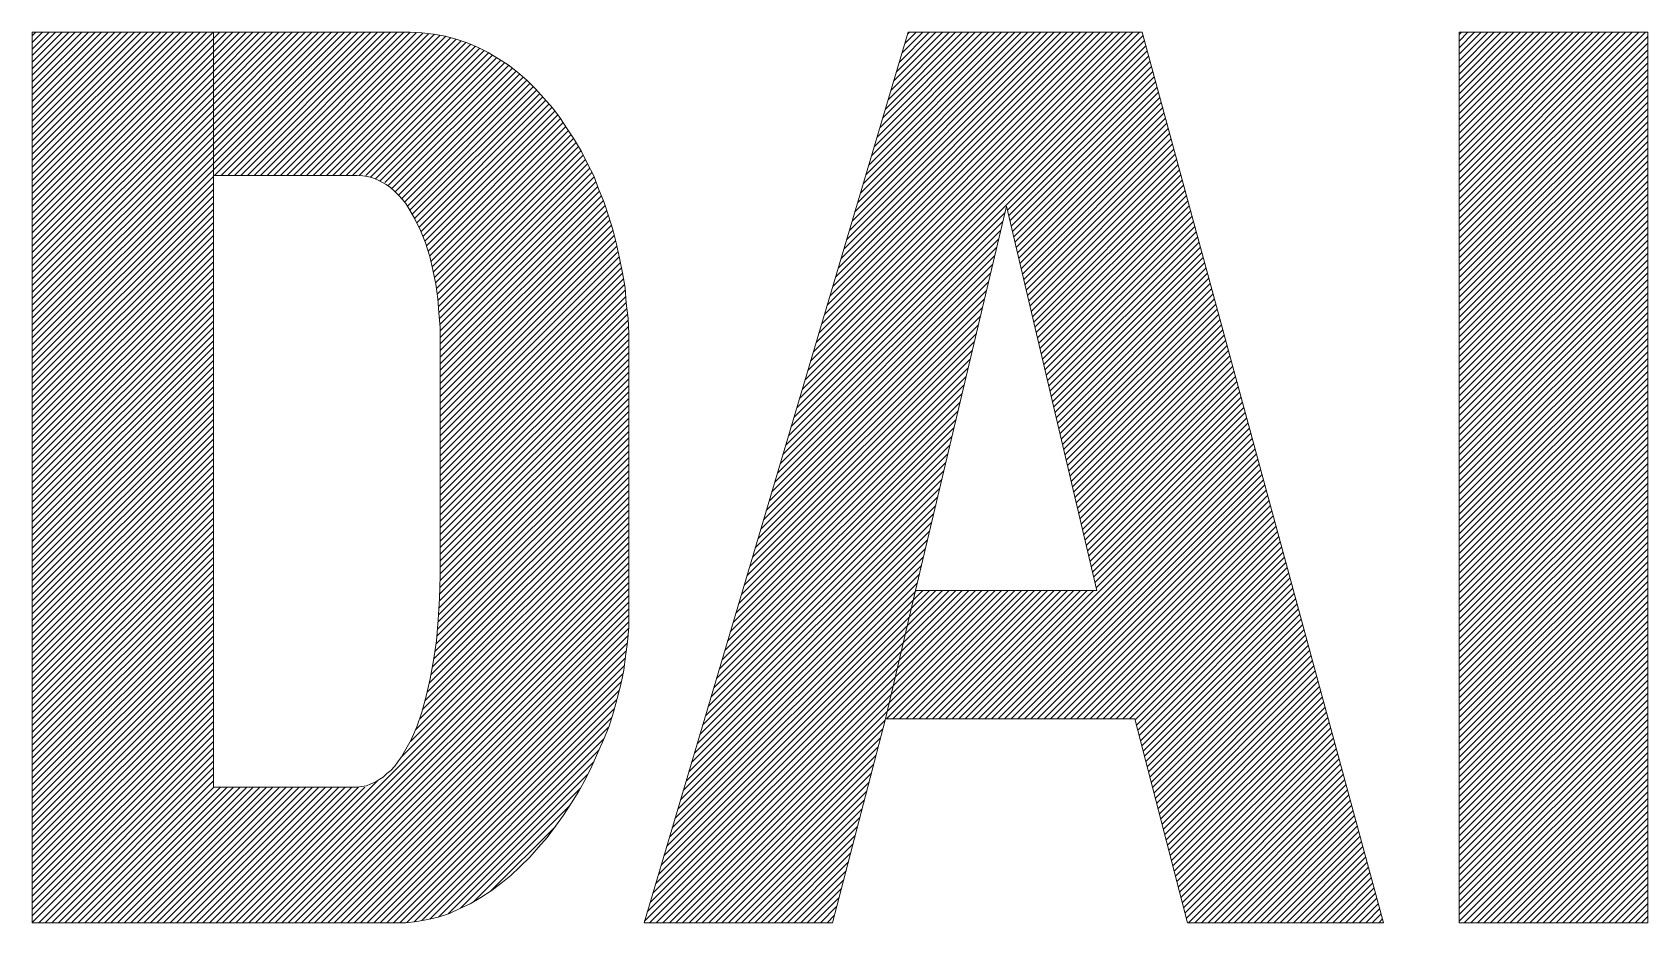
# Model space of a CAD drawing. Header units: millimetres. Extents: x 1063 to 1621, y 404 to 836.
# Drawn here: x 1494.366 to 1498.713, y 427.404 to 429.8 of the extents above; entities that cross this region are included whole.
import ezdxf

# ---------------------------------------------------------------- set-up
doc = ezdxf.new("R2010")
doc.units = ezdxf.units.MM

msp = doc.modelspace()

# ---------------------------------------------------------------- linework, layer by layer
at = {"color": 5, "lineweight": 0}
for p, q in [((1494.3665, 429.8005), (1494.3665, 427.4039)), ((1494.8541, 429.8005), (1494.3665, 429.8005)), ((1494.3665, 429.8005), (1494.3665, 429.8005)), ((1495.383, 429.8005), (1494.8541, 429.8005)), ((1494.8541, 429.8005), (1494.8541, 429.4154)), ((1494.8541, 429.4154), (1494.8541, 429.8005)), ((1495.4144, 429.7988), (1495.383, 429.8005)), ((1495.4458, 429.7955), (1495.4144, 429.7988)), ((1495.4772, 429.7905), (1495.4458, 429.7955)), ((1495.5069, 429.7823), (1495.4772, 429.7905)), ((1495.5367, 429.7724), (1495.5069, 429.7823)), ((1496.7234, 429.8005), (1496.0127, 427.4039)), ((1497.3531, 429.8005), (1496.7234, 429.8005)), ((1498.0027, 427.4039), (1497.3531, 429.8005)), ((1498.206, 429.8005), (1498.206, 427.4039)), ((1498.7134, 429.8005), (1498.206, 429.8005)), ((1498.206, 429.8005), (1498.206, 429.8005)), ((1498.7134, 427.4039), (1498.7134, 429.8005)), ((1495.5648, 429.7608), (1495.5367, 429.7724)), ((1495.5929, 429.7459), (1495.5648, 429.7608)), ((1495.621, 429.7294), (1495.5929, 429.7459)), ((1495.6474, 429.7129), (1495.621, 429.7294)), ((1495.6722, 429.693), (1495.6474, 429.7129)), ((1495.697, 429.6715), (1495.6722, 429.693)), ((1495.7201, 429.6484), (1495.697, 429.6715)), ((1495.7433, 429.6236), (1495.7201, 429.6484)), ((1495.7664, 429.5972), (1495.7433, 429.6236)), ((1495.7863, 429.5707), (1495.7664, 429.5972)), ((1495.8061, 429.541), (1495.7863, 429.5707)), ((1495.8259, 429.5112), (1495.8061, 429.541)), ((1495.8441, 429.4798), (1495.8259, 429.5112)), ((1495.8606, 429.4468), (1495.8441, 429.4798)), ((1495.8772, 429.4137), (1495.8606, 429.4468)), ((1494.8541, 429.4154), (1495.2408, 429.4154)), ((1494.8541, 427.7691), (1494.8541, 429.4154)), ((1495.2408, 429.4154), (1495.2557, 429.4137)), ((1495.2557, 429.4137), (1495.2689, 429.412)), ((1495.2689, 429.412), (1495.2821, 429.4087)), ((1495.2821, 429.4087), (1495.2954, 429.4038)), ((1495.2954, 429.4038), (1495.3069, 429.3972)), ((1495.3069, 429.3972), (1495.3185, 429.3906)), ((1495.3185, 429.3906), (1495.3301, 429.3823)), ((1495.8904, 429.379), (1495.8772, 429.4137)), ((1495.3301, 429.3823), (1495.3416, 429.3724)), ((1495.3416, 429.3724), (1495.3516, 429.3625)), ((1495.3516, 429.3625), (1495.3615, 429.3509)), ((1495.3615, 429.3509), (1495.3714, 429.3393)), ((1495.9053, 429.3426), (1495.8904, 429.379)), ((1495.3714, 429.3393), (1495.3797, 429.3261)), ((1495.3797, 429.3261), (1495.3962, 429.298)), ((1495.9168, 429.3063), (1495.9053, 429.3426)), ((1495.9284, 429.2699), (1495.9168, 429.3063)), ((1496.7432, 428.2981), (1496.9879, 429.3327)), ((1496.9879, 429.3327), (1497.2308, 428.2981)), ((1495.3962, 429.298), (1495.4111, 429.2666)), ((1495.4111, 429.2666), (1495.4243, 429.2335)), ((1495.9383, 429.2302), (1495.9284, 429.2699)), ((1495.4243, 429.2335), (1495.4359, 429.1972)), ((1495.9466, 429.1922), (1495.9383, 429.2302)), ((1495.4359, 429.1972), (1495.4441, 429.1608)), ((1495.9548, 429.1526), (1495.9466, 429.1922)), ((1495.4441, 429.1608), (1495.4524, 429.1228)), ((1495.9615, 429.1129), (1495.9548, 429.1526)), ((1495.4524, 429.1228), (1495.4573, 429.0831)), ((1495.9648, 429.0716), (1495.9615, 429.1129)), ((1495.4573, 429.0831), (1495.4606, 429.0451)), ((1495.4606, 429.0451), (1495.464, 429.0055)), ((1495.9697, 429.0302), (1495.9648, 429.0716)), ((1495.464, 429.0055), (1495.464, 428.9674)), ((1495.9714, 428.9889), (1495.9697, 429.0302)), ((1495.464, 428.9674), (1495.464, 428.3377)), ((1495.9714, 428.9476), (1495.9714, 428.9889)), ((1495.9714, 428.2369), (1495.9714, 428.9476)), ((1495.464, 428.3377), (1495.4623, 428.2766)), ((1495.4623, 428.2766), (1495.459, 428.2187)), ((1496.6622, 427.9526), (1496.7432, 428.2981)), ((1496.7432, 428.2981), (1496.6622, 427.9526)), ((1497.2308, 428.2981), (1496.7432, 428.2981)), ((1495.459, 428.2187), (1495.454, 428.1625)), ((1495.9714, 428.1989), (1495.9714, 428.2369)), ((1495.9681, 428.1592), (1495.9714, 428.1989)), ((1495.454, 428.1625), (1495.4458, 428.1096)), ((1495.9631, 428.1212), (1495.9681, 428.1592)), ((1495.4458, 428.1096), (1495.4375, 428.06)), ((1495.9581, 428.0832), (1495.9631, 428.1212)), ((1495.4375, 428.06), (1495.4259, 428.0138)), ((1495.94, 428.0072), (1495.9499, 428.0452)), ((1495.9499, 428.0452), (1495.9581, 428.0832)), ((1495.4259, 428.0138), (1495.4144, 427.9708)), ((1495.93, 427.9708), (1495.94, 428.0072)), ((1495.4144, 427.9708), (1495.4011, 427.9311)), ((1495.9185, 427.9328), (1495.93, 427.9708)), ((1495.4011, 427.9311), (1495.3863, 427.8964)), ((1495.9036, 427.8964), (1495.9185, 427.9328)), ((1496.5201, 427.4039), (1496.6622, 427.9526)), ((1496.6622, 427.9526), (1497.3333, 427.9526)), ((1497.3333, 427.9526), (1497.4754, 427.4039)), ((1495.3863, 427.8964), (1495.3681, 427.865)), ((1495.8887, 427.8617), (1495.9036, 427.8964)), ((1495.3416, 427.8253), (1495.3317, 427.8138)), ((1495.3499, 427.8369), (1495.3416, 427.8253)), ((1495.3598, 427.8501), (1495.3499, 427.8369)), ((1495.3681, 427.865), (1495.3598, 427.8501)), ((1495.8557, 427.7923), (1495.8722, 427.8253)), ((1495.8722, 427.8253), (1495.8887, 427.8617)), ((1495.2888, 427.7824), (1495.2772, 427.7774)), ((1495.3003, 427.789), (1495.2888, 427.7824)), ((1495.3102, 427.7956), (1495.3003, 427.789)), ((1495.3202, 427.8055), (1495.3102, 427.7956)), ((1495.3317, 427.8138), (1495.3202, 427.8055)), ((1495.8375, 427.7576), (1495.8557, 427.7923)), ((1495.2408, 427.7691), (1494.8541, 427.7691)), ((1495.2524, 427.7708), (1495.2408, 427.7691)), ((1495.2656, 427.7725), (1495.2524, 427.7708)), ((1495.2772, 427.7774), (1495.2656, 427.7725)), ((1495.8177, 427.7262), (1495.8375, 427.7576)), ((1495.7747, 427.6634), (1495.7962, 427.6931)), ((1495.7962, 427.6931), (1495.8177, 427.7262)), ((1495.7515, 427.6336), (1495.7747, 427.6634)), ((1495.7053, 427.5807), (1495.7284, 427.6072)), ((1495.7284, 427.6072), (1495.7515, 427.6336)), ((1495.6788, 427.5543), (1495.7053, 427.5807)), ((1495.6276, 427.5097), (1495.654, 427.5311)), ((1495.654, 427.5311), (1495.6788, 427.5543)), ((1495.573, 427.4716), (1495.6011, 427.4898)), ((1495.6011, 427.4898), (1495.6276, 427.5097)), ((1495.4887, 427.4287), (1495.5168, 427.4419)), ((1495.5168, 427.4419), (1495.5449, 427.4551)), ((1495.5449, 427.4551), (1495.573, 427.4716)), ((1494.3665, 427.4039), (1495.3416, 427.4039)), ((1495.3416, 427.4039), (1495.3714, 427.4039)), ((1495.3714, 427.4039), (1495.4011, 427.4072)), ((1495.4011, 427.4072), (1495.4309, 427.4121)), ((1495.4309, 427.4121), (1495.459, 427.4188)), ((1495.459, 427.4188), (1495.4887, 427.4287)), ((1496.0127, 427.4039), (1496.5201, 427.4039)), ((1496.0127, 427.4039), (1496.0127, 427.4039)), ((1497.4754, 427.4039), (1498.0027, 427.4039)), ((1498.206, 427.4039), (1498.7134, 427.4039))]:
    msp.add_line(p, q, dxfattribs=at)
at = {"color": 5}
for p, q in [((1494.3665, 429.7908), (1494.3761, 429.8005)), ((1494.3665, 429.7732), (1494.3938, 429.8005)), ((1494.3665, 429.7555), (1494.4115, 429.8005)), ((1494.3665, 429.7378), (1494.4291, 429.8005)), ((1494.3665, 429.7201), (1494.4468, 429.8005)), ((1494.3665, 429.7025), (1494.4645, 429.8005)), ((1494.3665, 429.6848), (1494.4822, 429.8005)), ((1494.3665, 429.6671), (1494.4998, 429.8005)), ((1494.3665, 429.6494), (1494.5175, 429.8005)), ((1494.3665, 429.6318), (1494.5352, 429.8005)), ((1494.3665, 429.6141), (1494.5529, 429.8005)), ((1494.3665, 429.5964), (1494.5706, 429.8005)), ((1494.3665, 429.5787), (1494.5882, 429.8005)), ((1494.3665, 429.561), (1494.6059, 429.8005)), ((1494.3665, 429.5434), (1494.6236, 429.8005)), ((1494.3665, 429.5257), (1494.6413, 429.8005)), ((1494.3665, 429.508), (1494.6589, 429.8005)), ((1494.3665, 429.4903), (1494.6766, 429.8005)), ((1494.3665, 429.4727), (1494.6943, 429.8005)), ((1494.3665, 429.455), (1494.712, 429.8005)), ((1494.3665, 429.4373), (1494.7296, 429.8005)), ((1494.3665, 429.4196), (1494.7473, 429.8005)), ((1494.3665, 429.4019), (1494.765, 429.8005)), ((1494.3665, 429.3843), (1494.7827, 429.8005)), ((1494.3665, 429.3666), (1494.8004, 429.8005)), ((1494.3665, 429.3489), (1494.818, 429.8005)), ((1494.3665, 429.3312), (1494.8357, 429.8005)), ((1494.3665, 429.3136), (1494.8534, 429.8005)), ((1494.3665, 429.2959), (1494.8541, 429.7835)), ((1494.8541, 429.7835), (1494.8711, 429.8005)), ((1494.8541, 429.7658), (1494.8887, 429.8005)), ((1494.8541, 429.7481), (1494.9064, 429.8005)), ((1494.8541, 429.7304), (1494.9241, 429.8005)), ((1494.8541, 429.7127), (1494.9418, 429.8005)), ((1494.8541, 429.6951), (1494.9595, 429.8005)), ((1494.8541, 429.6774), (1494.9771, 429.8005)), ((1494.8541, 429.6597), (1494.9948, 429.8005)), ((1494.8541, 429.642), (1495.0125, 429.8005)), ((1494.8541, 429.6244), (1495.0302, 429.8005)), ((1494.8541, 429.6067), (1495.0478, 429.8005)), ((1494.8541, 429.589), (1495.0655, 429.8005)), ((1494.8541, 429.5713), (1495.0832, 429.8005)), ((1494.8541, 429.5536), (1495.1009, 429.8005)), ((1494.8541, 429.536), (1495.1186, 429.8005)), ((1494.8541, 429.5183), (1495.1362, 429.8005)), ((1494.8541, 429.5006), (1495.1539, 429.8005)), ((1494.8541, 429.4829), (1495.1716, 429.8005)), ((1494.8541, 429.4653), (1495.1893, 429.8005)), ((1494.8541, 429.4476), (1495.2069, 429.8005)), ((1494.8541, 429.4299), (1495.2246, 429.8005)), ((1494.8572, 429.4154), (1495.2423, 429.8005)), ((1494.8749, 429.4154), (1495.26, 429.8005)), ((1494.8926, 429.4154), (1495.2777, 429.8005)), ((1494.9102, 429.4154), (1495.2953, 429.8005)), ((1494.9279, 429.4154), (1495.313, 429.8005)), ((1494.9456, 429.4154), (1495.3307, 429.8005)), ((1494.9633, 429.4154), (1495.3484, 429.8005)), ((1494.9809, 429.4154), (1495.366, 429.8005)), ((1494.9986, 429.4154), (1495.3837, 429.8004)), ((1495.0163, 429.4154), (1495.4005, 429.7995)), ((1495.034, 429.4154), (1495.4171, 429.7985)), ((1495.0516, 429.4154), (1495.4331, 429.7968)), ((1495.0693, 429.4154), (1495.449, 429.795)), ((1495.087, 429.4154), (1495.4642, 429.7926)), ((1495.1047, 429.4154), (1495.4793, 429.79)), ((1495.1224, 429.4154), (1495.4931, 429.7861)), ((1495.14, 429.4154), (1495.507, 429.7823)), ((1496.4535, 428.8903), (1497.3554, 429.7922)), ((1496.461, 428.9155), (1497.3459, 429.8005)), ((1496.4684, 428.9406), (1497.3283, 429.8005)), ((1496.4759, 428.9657), (1497.3106, 429.8005)), ((1496.4833, 428.9909), (1497.2929, 429.8005)), ((1496.4908, 429.016), (1497.2752, 429.8005)), ((1496.4982, 429.0411), (1497.2576, 429.8005)), ((1496.5057, 429.0663), (1497.2399, 429.8005)), ((1496.5131, 429.0914), (1497.2222, 429.8005)), ((1496.5206, 429.1165), (1497.2045, 429.8005)), ((1496.528, 429.1416), (1497.1868, 429.8005)), ((1496.5355, 429.1668), (1497.1692, 429.8005)), ((1496.5429, 429.1919), (1497.1515, 429.8005)), ((1496.5504, 429.217), (1497.1338, 429.8005)), ((1496.5578, 429.2422), (1497.1161, 429.8005)), ((1496.5653, 429.2673), (1497.0985, 429.8005)), ((1496.5727, 429.2924), (1497.0808, 429.8005)), ((1496.5802, 429.3176), (1497.0631, 429.8005)), ((1496.5876, 429.3427), (1497.0454, 429.8005)), ((1496.5951, 429.3678), (1497.0277, 429.8005)), ((1496.6026, 429.3929), (1497.0101, 429.8005)), ((1496.61, 429.4181), (1496.9924, 429.8005)), ((1496.6175, 429.4432), (1496.9747, 429.8005)), ((1496.6249, 429.4683), (1496.957, 429.8005)), ((1496.6324, 429.4935), (1496.9394, 429.8005)), ((1496.6398, 429.5186), (1496.9217, 429.8005)), ((1496.6473, 429.5437), (1496.904, 429.8005)), ((1496.6547, 429.5689), (1496.8863, 429.8005)), ((1496.6622, 429.594), (1496.8686, 429.8005)), ((1496.6696, 429.6191), (1496.851, 429.8005)), ((1496.6771, 429.6442), (1496.8333, 429.8005)), ((1496.6845, 429.6694), (1496.8156, 429.8005)), ((1496.692, 429.6945), (1496.7979, 429.8005)), ((1496.6994, 429.7196), (1496.7803, 429.8005)), ((1496.7069, 429.7448), (1496.7626, 429.8005)), ((1496.7143, 429.7699), (1496.7449, 429.8005)), ((1496.7218, 429.795), (1496.7272, 429.8005)), ((1498.206, 429.7943), (1498.2122, 429.8005)), ((1498.206, 429.7766), (1498.2298, 429.8005)), ((1498.206, 429.7589), (1498.2475, 429.8005)), ((1498.206, 429.7413), (1498.2652, 429.8005)), ((1498.206, 429.7236), (1498.2829, 429.8005)), ((1498.206, 429.7059), (1498.3005, 429.8005)), ((1498.206, 429.6882), (1498.3182, 429.8005)), ((1498.206, 429.6705), (1498.3359, 429.8005)), ((1498.206, 429.6529), (1498.3536, 429.8005)), ((1498.206, 429.6352), (1498.3712, 429.8005)), ((1498.206, 429.6175), (1498.3889, 429.8005)), ((1498.206, 429.5998), (1498.4066, 429.8005)), ((1498.206, 429.5822), (1498.4243, 429.8005)), ((1498.206, 429.5645), (1498.442, 429.8005)), ((1498.206, 429.5468), (1498.4596, 429.8005)), ((1498.206, 429.5291), (1498.4773, 429.8005)), ((1498.206, 429.5114), (1498.495, 429.8005)), ((1498.206, 429.4938), (1498.5127, 429.8005)), ((1498.206, 429.4761), (1498.5303, 429.8005)), ((1498.206, 429.4584), (1498.548, 429.8005)), ((1498.206, 429.4407), (1498.5657, 429.8005)), ((1498.206, 429.4231), (1498.5834, 429.8005)), ((1498.206, 429.4054), (1498.6011, 429.8005)), ((1498.206, 429.3877), (1498.6187, 429.8005)), ((1498.206, 429.37), (1498.6364, 429.8005)), ((1498.206, 429.3523), (1498.6541, 429.8005)), ((1498.206, 429.3347), (1498.6718, 429.8005)), ((1498.206, 429.317), (1498.6894, 429.8005)), ((1498.206, 429.2993), (1498.7071, 429.8005)), ((1498.206, 429.2816), (1498.7134, 429.7891)), ((1494.3665, 429.2782), (1494.8541, 429.7658)), ((1494.3665, 429.2605), (1494.8541, 429.7481)), ((1495.1577, 429.4154), (1495.5202, 429.7779)), ((1495.1754, 429.4154), (1495.5335, 429.7734)), ((1495.1931, 429.4154), (1495.5462, 429.7685)), ((1495.2107, 429.4154), (1495.5587, 429.7633)), ((1495.2284, 429.4154), (1495.5707, 429.7576)), ((1495.2461, 429.4154), (1495.5823, 429.7515)), ((1495.2638, 429.4154), (1495.5938, 429.7454)), ((1495.2768, 429.4107), (1495.6049, 429.7388)), ((1496.4237, 428.7898), (1497.3704, 429.7366)), ((1496.4311, 428.815), (1497.3667, 429.7505)), ((1496.4386, 428.8401), (1497.3629, 429.7644)), ((1496.4461, 428.8652), (1497.3591, 429.7783)), ((1498.206, 429.264), (1498.7134, 429.7714)), ((1498.206, 429.2463), (1498.7134, 429.7537)), ((1498.206, 429.2286), (1498.7134, 429.736)), ((1494.3665, 429.2428), (1494.8541, 429.7304)), ((1494.3665, 429.2252), (1494.8541, 429.7127)), ((1494.3665, 429.2075), (1494.8541, 429.6951)), ((1495.2897, 429.4059), (1495.6161, 429.7323)), ((1495.3026, 429.4011), (1495.6271, 429.7256)), ((1495.3154, 429.3963), (1495.6379, 429.7188)), ((1495.3254, 429.3886), (1495.6487, 429.7119)), ((1495.3343, 429.3798), (1495.6585, 429.704)), ((1495.3431, 429.3709), (1495.6683, 429.6961)), ((1496.4162, 428.7647), (1497.3742, 429.7227)), ((1496.9905, 429.3213), (1497.378, 429.7088)), ((1496.9939, 429.307), (1497.3817, 429.6948)), ((1498.206, 429.2109), (1498.7134, 429.7183)), ((1498.206, 429.1932), (1498.7134, 429.7007)), ((1494.3665, 429.1898), (1494.8541, 429.6774)), ((1494.3665, 429.1721), (1494.8541, 429.6597)), ((1495.3519, 429.3621), (1495.6779, 429.6881)), ((1495.3608, 429.3533), (1495.6874, 429.6799)), ((1495.3692, 429.344), (1495.6969, 429.6717)), ((1495.3757, 429.3328), (1495.7057, 429.6628)), ((1495.3823, 429.3217), (1495.7146, 429.654)), ((1496.9973, 429.2927), (1497.3855, 429.6809)), ((1497.0006, 429.2784), (1497.3893, 429.667)), ((1497.004, 429.264), (1497.3931, 429.6531)), ((1498.206, 429.1756), (1498.7134, 429.683)), ((1498.206, 429.1579), (1498.7134, 429.6653)), ((1494.3665, 429.1545), (1494.8541, 429.642)), ((1494.3665, 429.1368), (1494.8541, 429.6244)), ((1494.3665, 429.1191), (1494.8541, 429.6067)), ((1495.3888, 429.3106), (1495.7233, 429.645)), ((1495.3953, 429.2994), (1495.7318, 429.6359)), ((1495.4019, 429.2883), (1495.7403, 429.6268)), ((1495.4073, 429.276), (1495.7487, 429.6174)), ((1495.4123, 429.2634), (1495.7569, 429.608)), ((1497.0073, 429.2497), (1497.3968, 429.6392)), ((1497.0107, 429.2354), (1497.4006, 429.6253)), ((1497.0141, 429.2211), (1497.4044, 429.6114)), ((1498.206, 429.1402), (1498.7134, 429.6476)), ((1498.206, 429.1225), (1498.7134, 429.63)), ((1498.206, 429.1049), (1498.7134, 429.6123)), ((1494.3665, 429.1014), (1494.8541, 429.589)), ((1494.3665, 429.0837), (1494.8541, 429.5713)), ((1495.4174, 429.2508), (1495.7652, 429.5986)), ((1495.4224, 429.2381), (1495.7729, 429.5886)), ((1495.4275, 429.2255), (1495.7804, 429.5785)), ((1495.4323, 429.2127), (1495.7879, 429.5682)), ((1497.0174, 429.2068), (1497.4081, 429.5975)), ((1497.0208, 429.1925), (1497.4119, 429.5836)), ((1497.0241, 429.1781), (1497.4157, 429.5697)), ((1498.206, 429.0872), (1498.7134, 429.5946)), ((1498.206, 429.0695), (1498.7134, 429.5769)), ((1494.3665, 429.0661), (1494.8541, 429.5536)), ((1494.3665, 429.0484), (1494.8541, 429.536)), ((1494.3665, 429.0307), (1494.8541, 429.5183)), ((1495.4356, 429.1983), (1495.795, 429.5576)), ((1495.4389, 429.1839), (1495.802, 429.547)), ((1495.4422, 429.1695), (1495.8091, 429.5364)), ((1495.4454, 429.155), (1495.8162, 429.5258)), ((1497.0275, 429.1638), (1497.4194, 429.5558)), ((1497.0309, 429.1495), (1497.4232, 429.5419)), ((1497.0342, 429.1352), (1497.427, 429.5279)), ((1498.206, 429.0518), (1498.7134, 429.5592)), ((1498.206, 429.0341), (1498.7134, 429.5416)), ((1498.206, 429.0165), (1498.7134, 429.5239)), ((1494.3665, 429.013), (1494.8541, 429.5006)), ((1494.3665, 428.9954), (1494.8541, 429.4829)), ((1495.4485, 429.1405), (1495.8233, 429.5152)), ((1495.4517, 429.126), (1495.83, 429.5042)), ((1495.4549, 429.1115), (1495.8364, 429.493)), ((1495.4563, 429.0952), (1495.8429, 429.4818)), ((1497.0376, 429.1209), (1497.4308, 429.514)), ((1497.041, 429.1066), (1497.4345, 429.5001)), ((1497.0443, 429.0922), (1497.4383, 429.4862)), ((1498.206, 428.9988), (1498.7134, 429.5062)), ((1498.206, 428.9811), (1498.7134, 429.4885)), ((1494.3665, 428.9777), (1494.8541, 429.4653)), ((1494.3665, 428.96), (1494.8541, 429.4476)), ((1495.4577, 429.079), (1495.8489, 429.4702)), ((1495.4591, 429.0627), (1495.8548, 429.4584)), ((1495.4605, 429.0464), (1495.8607, 429.4466)), ((1495.4619, 429.0301), (1495.8666, 429.4348)), ((1497.0477, 429.0779), (1497.4421, 429.4723)), ((1497.051, 429.0636), (1497.4458, 429.4584)), ((1497.0544, 429.0493), (1497.4496, 429.4445)), ((1498.206, 428.9634), (1498.7134, 429.4709)), ((1498.206, 428.9458), (1498.7134, 429.4532)), ((1498.206, 428.9281), (1498.7134, 429.4355)), ((1494.3665, 428.9423), (1494.8541, 429.4299)), ((1494.3665, 428.9246), (1494.8541, 429.4122)), ((1494.3665, 428.907), (1494.8541, 429.3945)), ((1495.4633, 429.0138), (1495.8725, 429.423)), ((1495.464, 428.9968), (1495.8782, 429.411)), ((1495.464, 428.9791), (1495.8831, 429.3982)), ((1497.0578, 429.035), (1497.4534, 429.4306)), ((1497.0611, 429.0207), (1497.4571, 429.4167)), ((1497.0645, 429.0064), (1497.4609, 429.4028)), ((1497.0679, 428.992), (1497.4647, 429.3889)), ((1498.206, 428.9104), (1498.7134, 429.4178)), ((1498.206, 428.8927), (1498.7134, 429.4001)), ((1494.3665, 428.8893), (1494.8541, 429.3769)), ((1494.3665, 428.8716), (1494.8541, 429.3592)), ((1495.464, 428.9615), (1495.8879, 429.3854)), ((1495.464, 428.9438), (1495.8929, 429.3728)), ((1495.464, 428.9261), (1495.8981, 429.3602)), ((1495.464, 428.9084), (1495.9032, 429.3477)), ((1497.0712, 428.9777), (1497.4684, 429.375)), ((1497.0746, 428.9634), (1497.4722, 429.3611)), ((1497.0779, 428.9491), (1497.476, 429.3471)), ((1498.206, 428.875), (1498.7134, 429.3825)), ((1498.206, 428.8574), (1498.7134, 429.3648)), ((1498.206, 428.8397), (1498.7134, 429.3471)), ((1494.3665, 428.8539), (1494.8541, 429.3415)), ((1494.3665, 428.8363), (1494.8541, 429.3238)), ((1494.3665, 428.8186), (1494.8541, 429.3062)), ((1495.464, 428.8907), (1495.9078, 429.3346)), ((1495.464, 428.8731), (1495.9121, 429.3212)), ((1495.464, 428.8554), (1495.9163, 429.3078)), ((1496.4088, 428.7396), (1496.9835, 429.3143)), ((1497.0813, 428.9348), (1497.4798, 429.3332)), ((1497.0847, 428.9205), (1497.4835, 429.3193)), ((1497.088, 428.9061), (1497.4873, 429.3054)), ((1498.206, 428.822), (1498.7134, 429.3294)), ((1498.206, 428.8043), (1498.7134, 429.3118)), ((1494.3665, 428.8009), (1494.8541, 429.2885)), ((1494.3665, 428.7832), (1494.8541, 429.2708)), ((1495.464, 428.8377), (1495.9206, 429.2944)), ((1495.464, 428.82), (1495.9249, 429.281)), ((1495.464, 428.8024), (1495.929, 429.2674)), ((1496.3939, 428.6893), (1496.9725, 429.268)), ((1496.4013, 428.7144), (1496.978, 429.2911)), ((1497.0914, 428.8918), (1497.4911, 429.2915)), ((1497.0947, 428.8775), (1497.4948, 429.2776)), ((1497.0981, 428.8632), (1497.4986, 429.2637)), ((1498.206, 428.7867), (1498.7134, 429.2941)), ((1498.206, 428.769), (1498.7134, 429.2764)), ((1498.206, 428.7513), (1498.7134, 429.2587)), ((1494.3665, 428.7655), (1494.8541, 429.2531)), ((1494.3665, 428.7479), (1494.8541, 429.2354)), ((1494.3665, 428.7302), (1494.8541, 429.2178)), ((1495.464, 428.7847), (1495.9326, 429.2533)), ((1495.464, 428.767), (1495.9361, 429.2391)), ((1495.464, 428.7493), (1495.9395, 429.2249)), ((1496.379, 428.639), (1496.9616, 429.2217)), ((1496.3864, 428.6642), (1496.9671, 429.2448)), ((1497.1015, 428.8489), (1497.5024, 429.2498)), ((1497.1048, 428.8346), (1497.5061, 429.2359)), ((1497.1082, 428.8202), (1497.5099, 429.222)), ((1498.206, 428.7336), (1498.7134, 429.241)), ((1498.206, 428.716), (1498.7134, 429.2234)), ((1494.3665, 428.7125), (1494.8541, 429.2001)), ((1494.3665, 428.6948), (1494.8541, 429.1824)), ((1495.464, 428.7316), (1495.9426, 429.2103)), ((1495.464, 428.714), (1495.9458, 429.1958)), ((1495.464, 428.6963), (1495.9489, 429.1812)), ((1496.3641, 428.5888), (1496.9506, 429.1754)), ((1496.3715, 428.6139), (1496.9561, 429.1985)), ((1497.1116, 428.8059), (1497.5137, 429.2081)), ((1497.1149, 428.7916), (1497.5175, 429.1942)), ((1497.1183, 428.7773), (1497.5212, 429.1802)), ((1498.206, 428.6983), (1498.7134, 429.2057)), ((1498.206, 428.6806), (1498.7134, 429.188)), ((1498.206, 428.6629), (1498.7134, 429.1703)), ((1494.3665, 428.6772), (1494.8541, 429.1647)), ((1494.3665, 428.6595), (1494.8541, 429.1471)), ((1494.3665, 428.6418), (1494.8541, 429.1294)), ((1495.464, 428.6786), (1495.9519, 429.1666)), ((1495.464, 428.6609), (1495.9549, 429.1519)), ((1495.464, 428.6433), (1495.9575, 429.1368)), ((1496.3492, 428.5385), (1496.9397, 429.1291)), ((1496.3566, 428.5637), (1496.9452, 429.1522)), ((1497.1216, 428.763), (1497.525, 429.1663)), ((1497.125, 428.7487), (1497.5288, 429.1524)), ((1497.1284, 428.7344), (1497.5325, 429.1385)), ((1498.206, 428.6452), (1498.7134, 429.1527)), ((1498.206, 428.6276), (1498.7134, 429.135)), ((1494.3665, 428.6241), (1494.8541, 429.1117)), ((1494.3665, 428.6064), (1494.8541, 429.094)), ((1495.464, 428.6256), (1495.96, 429.1216)), ((1495.464, 428.6079), (1495.962, 429.106)), ((1495.464, 428.5902), (1495.9633, 429.0896)), ((1496.3417, 428.5134), (1496.9342, 429.1059)), ((1497.1317, 428.72), (1497.5363, 429.1246)), ((1497.1351, 428.7057), (1497.5401, 429.1107)), ((1497.1384, 428.6914), (1497.5438, 429.0968)), ((1498.206, 428.6099), (1498.7134, 429.1173)), ((1498.206, 428.5922), (1498.7134, 429.0996)), ((1494.3665, 428.5888), (1494.8541, 429.0763)), ((1494.3665, 428.5711), (1494.8541, 429.0587)), ((1494.3665, 428.5534), (1494.8541, 429.041)), ((1495.464, 428.5725), (1495.9646, 429.0732)), ((1495.464, 428.5549), (1495.9665, 429.0574)), ((1495.464, 428.5372), (1495.9684, 429.0416)), ((1496.3268, 428.4631), (1496.9233, 429.0596)), ((1496.3343, 428.4883), (1496.9288, 429.0828)), ((1497.1418, 428.6771), (1497.5476, 429.0829)), ((1497.1452, 428.6628), (1497.5514, 429.069)), ((1497.1485, 428.6485), (1497.5551, 429.0551)), ((1497.1519, 428.6341), (1497.5589, 429.0412)), ((1498.206, 428.5745), (1498.7134, 429.0819)), ((1498.206, 428.5569), (1498.7134, 429.0643)), ((1498.206, 428.5392), (1498.7134, 429.0466)), ((1494.3665, 428.5357), (1494.8541, 429.0233)), ((1494.3665, 428.5181), (1494.8541, 429.0056)), ((1495.464, 428.5195), (1495.9699, 429.0255)), ((1495.464, 428.5018), (1495.9706, 429.0085)), ((1496.3119, 428.4129), (1496.9123, 429.0133)), ((1496.3194, 428.438), (1496.9178, 429.0364)), ((1497.1553, 428.6198), (1497.5627, 429.0273)), ((1497.1586, 428.6055), (1497.5665, 429.0133)), ((1497.162, 428.5912), (1497.5702, 428.9994)), ((1498.206, 428.5215), (1498.7134, 429.0289)), ((1498.206, 428.5038), (1498.7134, 429.0112)), ((1494.3665, 428.5004), (1494.8541, 428.988)), ((1494.3665, 428.4827), (1494.8541, 428.9703)), ((1495.464, 428.4842), (1495.9713, 428.9915)), ((1495.464, 428.4665), (1495.9714, 428.9739)), ((1495.464, 428.4488), (1495.9714, 428.9562)), ((1496.297, 428.3626), (1496.9014, 428.967)), ((1496.3045, 428.3877), (1496.9069, 428.9901)), ((1497.1653, 428.5769), (1497.574, 428.9855)), ((1497.1687, 428.5626), (1497.5778, 428.9716)), ((1497.1721, 428.5482), (1497.5815, 428.9577)), ((1498.206, 428.4861), (1498.7134, 428.9936)), ((1498.206, 428.4685), (1498.7134, 428.9759)), ((1498.206, 428.4508), (1498.7134, 428.9582)), ((1494.3665, 428.465), (1494.8541, 428.9526)), ((1494.3665, 428.4473), (1494.8541, 428.9349)), ((1494.3665, 428.4297), (1494.8541, 428.9172)), ((1495.464, 428.4311), (1495.9714, 428.9385)), ((1495.464, 428.4134), (1495.9714, 428.9209)), ((1496.2821, 428.3124), (1496.8904, 428.9207)), ((1496.2896, 428.3375), (1496.8959, 428.9438)), ((1497.1754, 428.5339), (1497.5853, 428.9438)), ((1497.1788, 428.5196), (1497.5891, 428.9299)), ((1497.1821, 428.5053), (1497.5928, 428.916)), ((1498.206, 428.4331), (1498.7134, 428.9405)), ((1498.206, 428.4154), (1498.7134, 428.9228)), ((1494.3665, 428.412), (1494.8541, 428.8996)), ((1494.3665, 428.3943), (1494.8541, 428.8819)), ((1495.464, 428.3958), (1495.9714, 428.9032)), ((1495.464, 428.3781), (1495.9714, 428.8855)), ((1495.464, 428.3604), (1495.9714, 428.8678)), ((1496.2672, 428.2621), (1496.8795, 428.8744)), ((1496.2746, 428.2872), (1496.885, 428.8975)), ((1497.1855, 428.491), (1497.5966, 428.9021)), ((1497.1889, 428.4767), (1497.6004, 428.8882)), ((1497.1922, 428.4623), (1497.6042, 428.8743)), ((1498.206, 428.3978), (1498.7134, 428.9052)), ((1498.206, 428.3801), (1498.7134, 428.8875)), ((1498.206, 428.3624), (1498.7134, 428.8698)), ((1494.3665, 428.3766), (1494.8541, 428.8642)), ((1494.3665, 428.359), (1494.8541, 428.8465)), ((1494.3665, 428.3413), (1494.8541, 428.8289)), ((1495.464, 428.3427), (1495.9714, 428.8501)), ((1495.464, 428.3251), (1495.9714, 428.8325)), ((1496.2523, 428.2118), (1496.8685, 428.8281)), ((1496.2597, 428.237), (1496.874, 428.8512)), ((1497.1956, 428.448), (1497.6079, 428.8604)), ((1497.199, 428.4337), (1497.6117, 428.8465)), ((1497.2023, 428.4194), (1497.6155, 428.8325)), ((1498.206, 428.3447), (1498.7134, 428.8521)), ((1498.206, 428.327), (1498.7134, 428.8345)), ((1494.3665, 428.3236), (1494.8541, 428.8112)), ((1494.3665, 428.3059), (1494.8541, 428.7935)), ((1495.4619, 428.27), (1495.9714, 428.7794)), ((1495.463, 428.2887), (1495.9714, 428.7971)), ((1495.464, 428.3074), (1495.9714, 428.8148)), ((1496.2374, 428.1616), (1496.8576, 428.7818)), ((1496.2448, 428.1867), (1496.8631, 428.8049)), ((1497.2057, 428.4051), (1497.6192, 428.8186)), ((1497.209, 428.3908), (1497.623, 428.8047)), ((1497.2124, 428.3765), (1497.6268, 428.7908)), ((1498.206, 428.3094), (1498.7134, 428.8168)), ((1498.206, 428.2917), (1498.7134, 428.7991)), ((1498.206, 428.274), (1498.7134, 428.7814)), ((1494.3665, 428.2882), (1494.8541, 428.7758)), ((1494.3665, 428.2706), (1494.8541, 428.7582)), ((1494.3665, 428.2529), (1494.8541, 428.7405)), ((1495.4598, 428.2325), (1495.9714, 428.7441)), ((1495.4609, 428.2512), (1495.9714, 428.7618)), ((1496.2225, 428.1113), (1496.8467, 428.7355)), ((1496.2299, 428.1364), (1496.8521, 428.7586)), ((1497.2158, 428.3621), (1497.6305, 428.7769)), ((1497.2191, 428.3478), (1497.6343, 428.763)), ((1497.2225, 428.3335), (1497.6381, 428.7491)), ((1498.206, 428.2563), (1498.7134, 428.7637)), ((1498.206, 428.2387), (1498.7134, 428.7461)), ((1494.3665, 428.2352), (1494.8541, 428.7228)), ((1494.3665, 428.2175), (1494.8541, 428.7051)), ((1495.4568, 428.1942), (1495.9714, 428.7087)), ((1495.4585, 428.2136), (1495.9714, 428.7264)), ((1496.215, 428.0862), (1496.8412, 428.7123)), ((1496.8946, 427.9526), (1497.6494, 428.7074)), ((1496.9123, 427.9526), (1497.6532, 428.6935)), ((1497.2259, 428.3192), (1497.6419, 428.7352)), ((1497.2292, 428.3049), (1497.6456, 428.7213)), ((1498.206, 428.221), (1498.7134, 428.7284)), ((1498.206, 428.2033), (1498.7134, 428.7107)), ((1498.206, 428.1856), (1498.7134, 428.693)), ((1494.3665, 428.1999), (1494.8541, 428.6874)), ((1494.3665, 428.1822), (1494.8541, 428.6698)), ((1494.3665, 428.1645), (1494.8541, 428.6521)), ((1495.4496, 428.1339), (1495.9714, 428.6557)), ((1495.4528, 428.1548), (1495.9714, 428.6734)), ((1495.4551, 428.1748), (1495.9714, 428.6911)), ((1496.2001, 428.0359), (1496.8302, 428.666)), ((1496.2076, 428.0611), (1496.8357, 428.6892)), ((1496.93, 427.9526), (1497.6569, 428.6796)), ((1496.9477, 427.9526), (1497.6607, 428.6656)), ((1496.9653, 427.9526), (1497.6645, 428.6517)), ((1498.206, 428.1679), (1498.7134, 428.6754)), ((1498.206, 428.1503), (1498.7134, 428.6577)), ((1494.3665, 428.1468), (1494.8541, 428.6344)), ((1494.3665, 428.1291), (1494.8541, 428.6167)), ((1495.4428, 428.0918), (1495.9714, 428.6203)), ((1495.4463, 428.1129), (1495.9714, 428.638)), ((1496.1852, 427.9857), (1496.8193, 428.6197)), ((1496.1927, 428.0108), (1496.8248, 428.6429)), ((1496.983, 427.9526), (1497.6682, 428.6378)), ((1497.0007, 427.9526), (1497.672, 428.6239)), ((1497.0184, 427.9526), (1497.6758, 428.61)), ((1498.206, 428.1326), (1498.7134, 428.64)), ((1498.206, 428.1149), (1498.7134, 428.6223)), ((1494.3665, 428.1115), (1494.8541, 428.5991)), ((1494.3665, 428.0938), (1494.8541, 428.5814)), ((1494.3665, 428.0761), (1494.8541, 428.5637)), ((1495.4286, 428.0246), (1495.9714, 428.5673)), ((1495.4345, 428.0482), (1495.9714, 428.585)), ((1495.4393, 428.0706), (1495.9714, 428.6027)), ((1496.1703, 427.9354), (1496.8083, 428.5734)), ((1496.1778, 427.9605), (1496.8138, 428.5966)), ((1497.0361, 427.9526), (1497.6795, 428.5961)), ((1497.0537, 427.9526), (1497.6833, 428.5822)), ((1497.0714, 427.9526), (1497.6871, 428.5683)), ((1498.206, 428.0972), (1498.7134, 428.6046)), ((1498.206, 428.0796), (1498.7134, 428.587)), ((1498.206, 428.0619), (1498.7134, 428.5693)), ((1494.3665, 428.0584), (1494.8541, 428.546)), ((1494.3665, 428.0408), (1494.8541, 428.5283)), ((1495.4159, 427.9765), (1495.9714, 428.532)), ((1495.4224, 428.0007), (1495.9714, 428.5496)), ((1496.1554, 427.8851), (1496.7974, 428.5271)), ((1496.1629, 427.9103), (1496.8029, 428.5503)), ((1497.0891, 427.9526), (1497.6909, 428.5544)), ((1497.1068, 427.9526), (1497.6946, 428.5405)), ((1497.1244, 427.9526), (1497.6984, 428.5266)), ((1498.206, 428.0442), (1498.7134, 428.5516)), ((1498.206, 428.0265), (1498.7134, 428.5339)), ((1494.3665, 428.0231), (1494.8541, 428.5107)), ((1494.3665, 428.0054), (1494.8541, 428.493)), ((1494.3665, 427.9877), (1494.8541, 428.4753)), ((1495.3843, 427.8919), (1495.9714, 428.4789)), ((1495.3976, 427.9228), (1495.9714, 428.4966)), ((1495.4094, 427.9523), (1495.9714, 428.5143)), ((1496.1405, 427.8349), (1496.7864, 428.4808)), ((1496.148, 427.86), (1496.7919, 428.504)), ((1497.1421, 427.9526), (1497.7022, 428.5127)), ((1497.1598, 427.9526), (1497.7059, 428.4987)), ((1497.1775, 427.9526), (1497.7097, 428.4848)), ((1498.206, 428.0088), (1498.7134, 428.5163)), ((1498.206, 427.9912), (1498.7134, 428.4986)), ((1498.206, 427.9735), (1498.7134, 428.4809)), ((1494.3665, 427.97), (1494.8541, 428.4576)), ((1494.3665, 427.9524), (1494.8541, 428.44)), ((1494.9317, 427.4039), (1495.9714, 428.4436)), ((1495.3585, 427.8484), (1495.9714, 428.4612)), ((1496.1256, 427.7846), (1496.7755, 428.4345)), ((1496.1331, 427.8098), (1496.781, 428.4577)), ((1497.1952, 427.9526), (1497.7135, 428.4709)), ((1497.2128, 427.9526), (1497.7172, 428.457)), ((1497.2305, 427.9526), (1497.721, 428.4431)), ((1498.206, 427.9558), (1498.7134, 428.4632)), ((1498.206, 427.9381), (1498.7134, 428.4455)), ((1494.3665, 427.9347), (1494.8541, 428.4223)), ((1494.3665, 427.917), (1494.8541, 428.4046)), ((1494.9494, 427.4039), (1495.9714, 428.4259)), ((1494.967, 427.4039), (1495.9714, 428.4082)), ((1494.9847, 427.4039), (1495.9714, 428.3905)), ((1496.1107, 427.7344), (1496.7646, 428.3882)), ((1496.1181, 427.7595), (1496.77, 428.4114)), ((1497.2482, 427.9526), (1497.7248, 428.4292)), ((1497.2659, 427.9526), (1497.7286, 428.4153)), ((1497.2835, 427.9526), (1497.7323, 428.4014)), ((1498.206, 427.9205), (1498.7134, 428.4279)), ((1498.206, 427.9028), (1498.7134, 428.4102)), ((1498.206, 427.8851), (1498.7134, 428.3925)), ((1494.3665, 427.8993), (1494.8541, 428.3869)), ((1494.3665, 427.8817), (1494.8541, 428.3692)), ((1494.3665, 427.864), (1494.8541, 428.3516)), ((1495.0024, 427.4039), (1495.9714, 428.3729)), ((1495.0201, 427.4039), (1495.9714, 428.3552)), ((1496.1032, 427.7092), (1496.7591, 428.3651)), ((1497.3012, 427.9526), (1497.7361, 428.3875)), ((1497.3189, 427.9526), (1497.7399, 428.3736)), ((1497.334, 427.95), (1497.7436, 428.3597)), ((1497.3376, 427.936), (1497.7474, 428.3458)), ((1498.206, 427.8674), (1498.7134, 428.3748)), ((1498.206, 427.8497), (1498.7134, 428.3572)), ((1494.3665, 427.8463), (1494.8541, 428.3339)), ((1494.3665, 427.8286), (1494.8541, 428.3162)), ((1495.0377, 427.4039), (1495.9714, 428.3375)), ((1495.0554, 427.4039), (1495.9714, 428.3198)), ((1495.0731, 427.4039), (1495.9714, 428.3021)), ((1496.0883, 427.659), (1496.7481, 428.3188)), ((1496.0958, 427.6841), (1496.7536, 428.3419)), ((1497.3412, 427.9219), (1497.7512, 428.3319)), ((1497.3449, 427.9079), (1497.7549, 428.3179)), ((1497.3485, 427.8938), (1497.7587, 428.304)), ((1498.206, 427.8321), (1498.7134, 428.3395)), ((1498.206, 427.8144), (1498.7134, 428.3218)), ((1498.206, 427.7967), (1498.7134, 428.3041)), ((1494.3665, 427.811), (1494.8541, 428.2985)), ((1494.3665, 427.7933), (1494.8541, 428.2809)), ((1494.3665, 427.7756), (1494.8541, 428.2632)), ((1495.0908, 427.4039), (1495.9714, 428.2845)), ((1495.1085, 427.4039), (1495.9714, 428.2668)), ((1496.0734, 427.6087), (1496.7373, 428.2725)), ((1496.0809, 427.6338), (1496.7427, 428.2956)), ((1496.6648, 427.9526), (1497.0103, 428.2981)), ((1496.6669, 427.9723), (1496.9926, 428.2981)), ((1496.6723, 427.9954), (1496.9749, 428.2981)), ((1496.6777, 428.0185), (1496.9572, 428.2981)), ((1496.6825, 427.9526), (1497.0279, 428.2981)), ((1496.6831, 428.0416), (1496.9395, 428.2981)), ((1496.6885, 428.0647), (1496.9219, 428.2981)), ((1496.6939, 428.0878), (1496.9042, 428.2981)), ((1496.6994, 428.1109), (1496.8865, 428.2981)), ((1496.7002, 427.9526), (1497.0456, 428.2981)), ((1496.7048, 428.134), (1496.8688, 428.2981)), ((1496.7102, 428.1571), (1496.8512, 428.2981)), ((1496.7156, 428.1802), (1496.8335, 428.2981)), ((1496.7179, 427.9526), (1497.0633, 428.2981)), ((1496.721, 428.2033), (1496.8158, 428.2981)), ((1496.7264, 428.2263), (1496.7981, 428.2981)), ((1496.7318, 428.2494), (1496.7805, 428.2981)), ((1496.7355, 427.9526), (1497.081, 428.2981)), ((1496.7373, 428.2725), (1496.7628, 428.2981)), ((1496.7427, 428.2956), (1496.7451, 428.2981)), ((1496.7532, 427.9526), (1497.0986, 428.2981)), ((1496.7709, 427.9526), (1497.1163, 428.2981)), ((1496.7886, 427.9526), (1497.134, 428.2981)), ((1496.8062, 427.9526), (1497.1517, 428.2981)), ((1496.8239, 427.9526), (1497.1694, 428.2981)), ((1496.8416, 427.9526), (1497.187, 428.2981)), ((1496.8593, 427.9526), (1497.2047, 428.2981)), ((1496.877, 427.9526), (1497.2224, 428.2981)), ((1497.3522, 427.8798), (1497.7625, 428.2901)), ((1497.3558, 427.8658), (1497.7662, 428.2762)), ((1497.3594, 427.8517), (1497.77, 428.2623)), ((1498.206, 427.779), (1498.7134, 428.2864)), ((1498.206, 427.7614), (1498.7134, 428.2688)), ((1494.3665, 427.7579), (1494.8541, 428.2455)), ((1494.3665, 427.7402), (1494.8541, 428.2278)), ((1495.1261, 427.4039), (1495.9714, 428.2491)), ((1495.1438, 427.4039), (1495.9714, 428.2314)), ((1496.0585, 427.5585), (1496.7264, 428.2263)), ((1496.066, 427.5836), (1496.7318, 428.2494)), ((1497.3631, 427.8377), (1497.7738, 428.2484)), ((1497.3667, 427.8236), (1497.7776, 428.2345)), ((1497.3703, 427.8096), (1497.7813, 428.2206)), ((1498.206, 427.7437), (1498.7134, 428.2511)), ((1498.206, 427.726), (1498.7134, 428.2334)), ((1498.206, 427.7083), (1498.7134, 428.2157)), ((1494.3665, 427.7226), (1494.8541, 428.2101)), ((1494.3665, 427.7049), (1494.8541, 428.1925)), ((1494.3665, 427.6872), (1494.8541, 428.1748)), ((1495.1615, 427.4039), (1495.9714, 428.2138)), ((1495.1792, 427.4039), (1495.9711, 428.1958)), ((1495.1968, 427.4039), (1495.9695, 428.1765)), ((1496.0436, 427.5082), (1496.7156, 428.1802)), ((1496.0511, 427.5333), (1496.721, 428.2033)), ((1497.374, 427.7956), (1497.7851, 428.2067)), ((1497.3776, 427.7815), (1497.7889, 428.1928)), ((1497.3812, 427.7675), (1497.7926, 428.1789)), ((1498.206, 427.6906), (1498.7134, 428.1981)), ((1498.206, 427.673), (1498.7134, 428.1804)), ((1494.3665, 427.6695), (1494.8541, 428.1571)), ((1494.3665, 427.6519), (1494.8541, 428.1394)), ((1495.2145, 427.4039), (1495.9678, 428.1571)), ((1495.2322, 427.4039), (1495.9651, 428.1368)), ((1496.0287, 427.4579), (1496.7048, 428.134)), ((1496.0362, 427.4831), (1496.7102, 428.1571)), ((1497.3849, 427.7534), (1497.7964, 428.165)), ((1497.3885, 427.7394), (1497.8002, 428.151)), ((1497.3922, 427.7254), (1497.8039, 428.1371)), ((1498.206, 427.6553), (1498.7134, 428.1627)), ((1498.206, 427.6376), (1498.7134, 428.145)), ((1498.206, 427.6199), (1498.7134, 428.1273)), ((1494.3665, 427.6342), (1494.8541, 428.1218)), ((1494.3665, 427.6165), (1494.8541, 428.1041)), ((1494.3665, 427.5988), (1494.8541, 428.0864)), ((1495.2499, 427.4039), (1495.9625, 428.1165)), ((1495.2676, 427.4039), (1495.9598, 428.0962)), ((1496.0138, 427.4077), (1496.6939, 428.0878)), ((1496.0213, 427.4328), (1496.6994, 428.1109)), ((1497.3958, 427.7113), (1497.8077, 428.1232)), ((1497.3994, 427.6973), (1497.8115, 428.1093)), ((1497.4031, 427.6832), (1497.8153, 428.0954)), ((1498.206, 427.6023), (1498.7134, 428.1097)), ((1498.206, 427.5846), (1498.7134, 428.092)), ((1494.3665, 427.5811), (1494.8541, 428.0687)), ((1494.3665, 427.5635), (1494.8541, 428.051)), ((1495.2852, 427.4039), (1495.9564, 428.075)), ((1495.3029, 427.4039), (1495.9515, 428.0524)), ((1496.0277, 427.4039), (1496.6885, 428.0647)), ((1496.0454, 427.4039), (1496.6831, 428.0416)), ((1497.4067, 427.6692), (1497.819, 428.0815)), ((1497.4103, 427.6552), (1497.8228, 428.0676)), ((1497.414, 427.6411), (1497.8266, 428.0537)), ((1498.206, 427.5669), (1498.7134, 428.0743)), ((1498.206, 427.5492), (1498.7134, 428.0566)), ((1494.3665, 427.5458), (1494.8541, 428.0334)), ((1494.3665, 427.5281), (1494.8541, 428.0157)), ((1494.3665, 427.5104), (1494.8541, 427.998)), ((1495.3206, 427.4039), (1495.9456, 428.0289)), ((1495.3383, 427.4039), (1495.9394, 428.005)), ((1496.0631, 427.4039), (1496.6777, 428.0185)), ((1497.4176, 427.6271), (1497.8303, 428.0398)), ((1497.4213, 427.613), (1497.8341, 428.0259)), ((1497.4249, 427.599), (1497.8379, 428.012)), ((1497.4285, 427.5849), (1497.8416, 427.9981)), ((1498.206, 427.5315), (1498.7134, 428.039)), ((1498.206, 427.5139), (1498.7134, 428.0213)), ((1498.206, 427.4962), (1498.7134, 428.0036)), ((1494.3665, 427.4928), (1494.8541, 427.9803)), ((1494.3665, 427.4751), (1494.8541, 427.9627)), ((1495.3559, 427.4039), (1495.9327, 427.9807)), ((1495.3739, 427.4042), (1495.9255, 427.9557)), ((1496.0807, 427.4039), (1496.6723, 427.9954)), ((1496.0984, 427.4039), (1496.6669, 427.9723)), ((1497.4322, 427.5709), (1497.8454, 427.9841)), ((1497.4358, 427.5569), (1497.8492, 427.9702)), ((1497.4394, 427.5428), (1497.8529, 427.9563)), ((1498.206, 427.4785), (1498.7134, 427.9859)), ((1498.206, 427.4608), (1498.7134, 427.9683)), ((1494.3665, 427.4574), (1494.8541, 427.945)), ((1494.3665, 427.4397), (1494.8541, 427.9273)), ((1494.3665, 427.422), (1494.8541, 427.9096)), ((1495.3938, 427.4064), (1495.9173, 427.9299)), ((1496.1161, 427.4039), (1496.6613, 427.9491)), ((1496.1338, 427.4039), (1496.6552, 427.9253)), ((1497.4431, 427.5288), (1497.8567, 427.9424)), ((1497.4467, 427.5147), (1497.8605, 427.9285)), ((1497.4504, 427.5007), (1497.8643, 427.9146)), ((1498.206, 427.4432), (1498.7134, 427.9506)), ((1498.206, 427.4255), (1498.7134, 427.9329)), ((1498.206, 427.4078), (1498.7134, 427.9152)), ((1494.3665, 427.4044), (1494.8541, 427.8919)), ((1494.3837, 427.4039), (1494.8541, 427.8743)), ((1495.4145, 427.4094), (1495.905, 427.8999)), ((1495.4362, 427.4134), (1495.8919, 427.8691)), ((1496.1514, 427.4039), (1496.649, 427.9014)), ((1496.1691, 427.4039), (1496.6428, 427.8776)), ((1497.454, 427.4867), (1497.868, 427.9007)), ((1497.4576, 427.4726), (1497.8718, 427.8868)), ((1497.4613, 427.4586), (1497.8756, 427.8729)), ((1498.2197, 427.4039), (1498.7134, 427.8975)), ((1498.2374, 427.4039), (1498.7134, 427.8799)), ((1494.4014, 427.4039), (1494.8541, 427.8566)), ((1494.419, 427.4039), (1494.8541, 427.8389)), ((1495.4593, 427.4189), (1495.8775, 427.8371)), ((1496.1868, 427.4039), (1496.6366, 427.8537)), ((1496.2045, 427.4039), (1496.6304, 427.8298)), ((1497.4649, 427.4445), (1497.8793, 427.859)), ((1497.4685, 427.4305), (1497.8831, 427.8451)), ((1497.4722, 427.4165), (1497.8869, 427.8312)), ((1498.2551, 427.4039), (1498.7134, 427.8622)), ((1498.2728, 427.4039), (1498.7134, 427.8445)), ((1498.2904, 427.4039), (1498.7134, 427.8268)), ((1494.4367, 427.4039), (1494.8541, 427.8212)), ((1494.4544, 427.4039), (1494.8541, 427.8036)), ((1494.4721, 427.4039), (1494.8541, 427.7859)), ((1494.914, 427.4039), (1495.2975, 427.7874)), ((1495.4858, 427.4277), (1495.8609, 427.8028)), ((1496.2222, 427.4039), (1496.6243, 427.806)), ((1496.2398, 427.4039), (1496.6181, 427.7821)), ((1497.4773, 427.4039), (1497.8906, 427.8173)), ((1497.4949, 427.4039), (1497.8944, 427.8033)), ((1497.5126, 427.4039), (1497.8982, 427.7894)), ((1498.3081, 427.4039), (1498.7134, 427.8092)), ((1498.3258, 427.4039), (1498.7134, 427.7915)), ((1494.4897, 427.4039), (1494.855, 427.7691)), ((1494.5074, 427.4039), (1494.8727, 427.7691)), ((1494.5251, 427.4039), (1494.8904, 427.7691)), ((1494.5428, 427.4039), (1494.908, 427.7691)), ((1494.5605, 427.4039), (1494.9257, 427.7691)), ((1494.5781, 427.4039), (1494.9434, 427.7691)), ((1494.5958, 427.4039), (1494.9611, 427.7691)), ((1494.6135, 427.4039), (1494.9788, 427.7691)), ((1494.6312, 427.4039), (1494.9964, 427.7691)), ((1494.6488, 427.4039), (1495.0141, 427.7691)), ((1494.6665, 427.4039), (1495.0318, 427.7691)), ((1494.6842, 427.4039), (1495.0495, 427.7691)), ((1494.7019, 427.4039), (1495.0671, 427.7691)), ((1494.7196, 427.4039), (1495.0848, 427.7691)), ((1494.7372, 427.4039), (1495.1025, 427.7691)), ((1494.7549, 427.4039), (1495.1202, 427.7691)), ((1494.7726, 427.4039), (1495.1379, 427.7691)), ((1494.7903, 427.4039), (1495.1555, 427.7691)), ((1494.8079, 427.4039), (1495.1732, 427.7691)), ((1494.8256, 427.4039), (1495.1909, 427.7691)), ((1494.8433, 427.4039), (1495.2086, 427.7691)), ((1494.861, 427.4039), (1495.2262, 427.7691)), ((1494.8786, 427.4039), (1495.2439, 427.7691)), ((1494.8963, 427.4039), (1495.2616, 427.7691)), ((1495.5185, 427.4427), (1495.842, 427.7662)), ((1496.2575, 427.4039), (1496.6119, 427.7583)), ((1497.5303, 427.4039), (1497.902, 427.7755)), ((1497.548, 427.4039), (1497.9057, 427.7616)), ((1497.5657, 427.4039), (1497.9095, 427.7477)), ((1498.3435, 427.4039), (1498.7134, 427.7738)), ((1498.3612, 427.4039), (1498.7134, 427.7561)), ((1498.3788, 427.4039), (1498.7134, 427.7384)), ((1495.5538, 427.4603), (1495.8139, 427.7204)), ((1496.2752, 427.4039), (1496.6057, 427.7344)), ((1496.2929, 427.4039), (1496.5995, 427.7106)), ((1497.5833, 427.4039), (1497.9133, 427.7338)), ((1497.601, 427.4039), (1497.917, 427.7199)), ((1497.6187, 427.4039), (1497.9208, 427.706)), ((1498.3965, 427.4039), (1498.7134, 427.7208)), ((1498.4142, 427.4039), (1498.7134, 427.7031)), ((1495.6007, 427.4896), (1495.7751, 427.6639)), ((1496.3105, 427.4039), (1496.5934, 427.6867)), ((1496.3282, 427.4039), (1496.5872, 427.6628)), ((1497.6364, 427.4039), (1497.9246, 427.6921)), ((1497.654, 427.4039), (1497.9283, 427.6782)), ((1497.6717, 427.4039), (1497.9321, 427.6643)), ((1497.6894, 427.4039), (1497.9359, 427.6504)), ((1498.4319, 427.4039), (1498.7134, 427.6854)), ((1498.4495, 427.4039), (1498.7134, 427.6677)), ((1498.4672, 427.4039), (1498.7134, 427.6501)), ((1496.3459, 427.4039), (1496.581, 427.639)), ((1496.3636, 427.4039), (1496.5748, 427.6151)), ((1497.7071, 427.4039), (1497.9396, 427.6364)), ((1497.7248, 427.4039), (1497.9434, 427.6225)), ((1497.7424, 427.4039), (1497.9472, 427.6086)), ((1498.4849, 427.4039), (1498.7134, 427.6324)), ((1498.5026, 427.4039), (1498.7134, 427.6147)), ((1496.3813, 427.4039), (1496.5686, 427.5913)), ((1496.3989, 427.4039), (1496.5625, 427.5674)), ((1497.7601, 427.4039), (1497.951, 427.5947)), ((1497.7778, 427.4039), (1497.9547, 427.5808)), ((1497.7955, 427.4039), (1497.9585, 427.5669)), ((1498.5202, 427.4039), (1498.7134, 427.597)), ((1498.5379, 427.4039), (1498.7134, 427.5793)), ((1496.4166, 427.4039), (1496.5563, 427.5436)), ((1496.4343, 427.4039), (1496.5501, 427.5197)), ((1497.8131, 427.4039), (1497.9623, 427.553)), ((1497.8308, 427.4039), (1497.966, 427.5391)), ((1497.8485, 427.4039), (1497.9698, 427.5252)), ((1498.5556, 427.4039), (1498.7134, 427.5617)), ((1498.5733, 427.4039), (1498.7134, 427.544)), ((1498.591, 427.4039), (1498.7134, 427.5263)), ((1496.452, 427.4039), (1496.5439, 427.4958)), ((1497.8662, 427.4039), (1497.9736, 427.5113)), ((1497.8839, 427.4039), (1497.9773, 427.4974)), ((1497.9015, 427.4039), (1497.9811, 427.4835)), ((1498.6086, 427.4039), (1498.7134, 427.5086)), ((1498.6263, 427.4039), (1498.7134, 427.491)), ((1496.4696, 427.4039), (1496.5377, 427.472)), ((1496.4873, 427.4039), (1496.5316, 427.4481)), ((1497.9192, 427.4039), (1497.9849, 427.4695)), ((1497.9369, 427.4039), (1497.9887, 427.4556)), ((1497.9546, 427.4039), (1497.9924, 427.4417)), ((1498.644, 427.4039), (1498.7134, 427.4733)), ((1498.6617, 427.4039), (1498.7134, 427.4556)), ((1498.6793, 427.4039), (1498.7134, 427.4379)), ((1496.505, 427.4039), (1496.5254, 427.4243)), ((1497.9722, 427.4039), (1497.9962, 427.4278)), ((1497.9899, 427.4039), (1498, 427.4139)), ((1498.697, 427.4039), (1498.7134, 427.4202))]:
    msp.add_line(p, q, dxfattribs=at)

doc.saveas('drawing.dxf')
